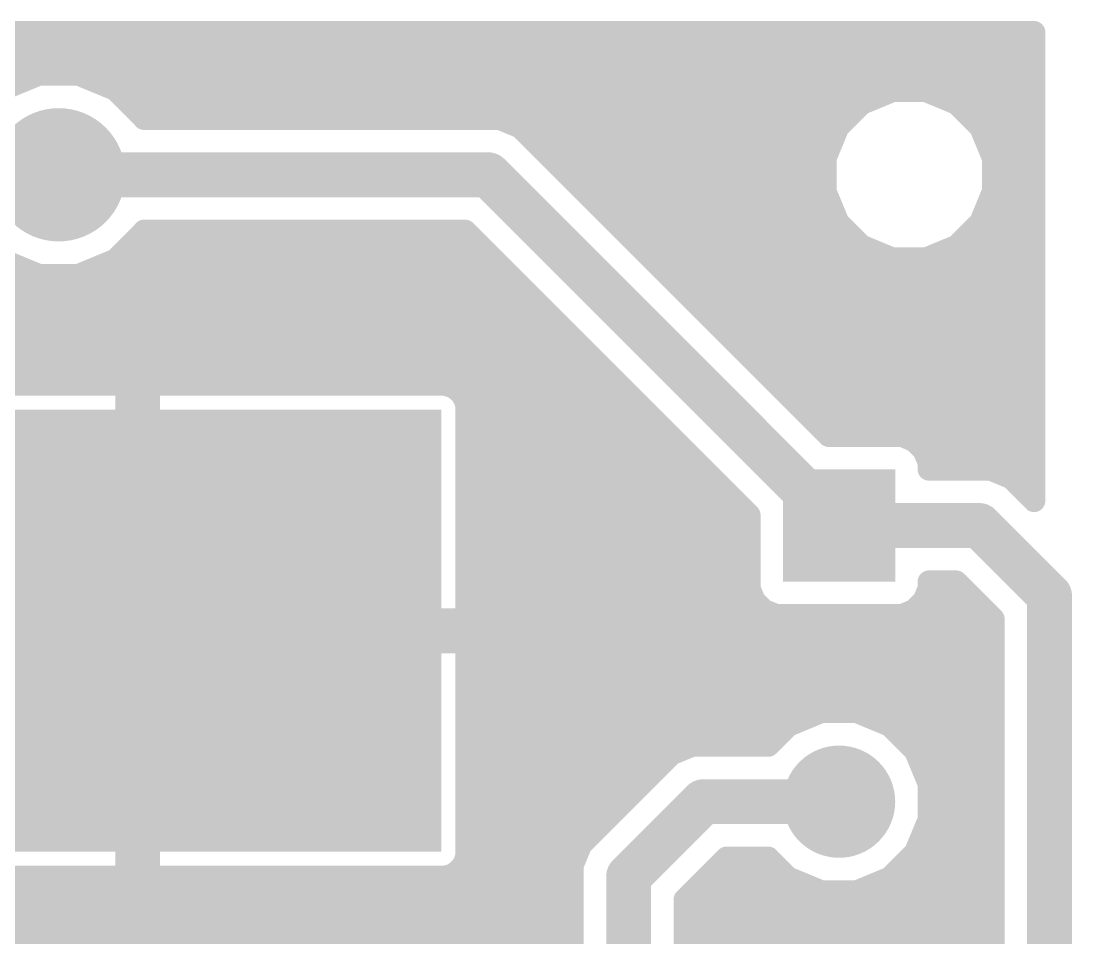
# Model space of a CAD drawing. Extents: x 0.9 to 48.7, y 1 to 48.5.
# Drawn here: x 29.64 to 48.67, y 31.9 to 48.5 of the extents above; entities that cross this region are included whole.
import ezdxf

# ---------------------------------------------------------------- set-up
doc = ezdxf.new("R2010")
doc.units = 0
for name, color, linetype in [('1', 22, 'CONTINUOUS'), ('17', 82, 'CONTINUOUS'), ('18', 82, 'CONTINUOUS')]:
    doc.layers.add(name, color=color, linetype=linetype)

# ---------------------------------------------------------------- blocks, each defined once
blk = doc.blocks.new('RECT')
blk.add_solid([(-0.5, -0.5), (0.5, -0.5), (-0.5, 0.5), (0.5, 0.5)])
blk = doc.blocks.new('ROUNDP')
at = {"const_width": 0.5}
blk.add_lwpolyline([(0, -0.25, 1), (0, 0.25, 1), (0, -0.25)], format="xyb", dxfattribs=at)
blk = doc.blocks.new('SQUAREP')
blk.add_solid([(-0.5, -0.5), (0.5, -0.5), (-0.5, 0.5), (0.5, 0.5)])
blk = doc.blocks.new('ROUNDV')
at = {"const_width": 0.5}
blk.add_lwpolyline([(0, -0.25, 1), (0, 0.25, 1), (0, -0.25)], format="xyb", dxfattribs=at)

msp = doc.modelspace()

# ---------------------------------------------------------------- linework, layer by layer
at = {"layer": '1'}
for points, const_width in [([(1.2192, 48.3008), (47.9808, 48.3008)], 0.4064), ([(47.9808, 48.3008), (47.9808, 39.816)], 0.4064), ([(1.2192, 47.9552), (47.9808, 47.9552)], 0.4064), ([(1.2192, 47.5488), (47.9808, 47.5488)], 0.4064), ([(29.9588, 47.5361), (29.2913, 47.2596)], 0.4064), ([(30.6812, 47.5361), (29.9588, 47.5361)], 0.4064), ([(31.3487, 47.2596), (30.6812, 47.5361)], 0.4064), ([(31.8596, 46.7487), (31.3487, 47.2596)], 0.4064), ([(45.4178, 47.2392), (44.8594, 47.0079)], 0.4064), ([(46.0222, 47.2392), (45.4178, 47.2392)], 0.4064), ([(46.5806, 47.0079), (46.0222, 47.2392)], 0.4064), ([(31.466, 47.1424), (45.1841, 47.1424)], 0.4064), ([(44.8594, 47.0079), (44.4321, 46.5806)], 0.4064), ([(46.2559, 47.1424), (47.9808, 47.1424)], 0.4064), ([(47.0079, 46.5806), (46.5806, 47.0079)], 0.4064), ([(31.8649, 46.736), (31.8596, 46.7487)], 0.4064), ([(38.3021, 46.736), (31.8649, 46.736)], 0.4064), ([(31.8649, 46.736), (44.5875, 46.736)], 0.4064), ([(38.6755, 46.5813), (38.3021, 46.736)], 0.4064), ([(46.8525, 46.736), (47.9808, 46.736)], 0.4064), ([(44.2612, 40.9956), (38.6755, 46.5813)], 0.4064), ([(44.4321, 46.5806), (44.2008, 46.0222)], 0.4064), ([(47.2392, 46.0222), (47.0079, 46.5806)], 0.4064), ([(38.9272, 46.3296), (44.3281, 46.3296)], 0.4064), ([(47.1119, 46.3296), (47.9808, 46.3296)], 0.4064), ([(30.32, 45.72), (38.1, 45.72)], 0.8128), ([(38.1, 45.72), (44.45, 39.37)], 0.8128), ([(39.3336, 45.9232), (44.2008, 45.9232)], 0.4064), ([(44.2008, 46.0222), (44.2008, 45.4178)], 0.4064), ([(47.2392, 45.4178), (47.2392, 46.0222)], 0.4064), ([(47.2392, 45.9232), (47.9808, 45.9232)], 0.4064), ([(39.74, 45.5168), (44.2008, 45.5168)], 0.4064), ([(47.2392, 45.5168), (47.9808, 45.5168)], 0.4064), ([(44.2008, 45.4178), (44.4321, 44.8594)], 0.4064), ([(47.0079, 44.8594), (47.2392, 45.4178)], 0.4064), ([(40.1464, 45.1104), (44.3281, 45.1104)], 0.4064), ([(47.1119, 45.1104), (47.9808, 45.1104)], 0.4064), ([(44.4321, 44.8594), (44.8594, 44.4321)], 0.4064), ([(46.5806, 44.4321), (47.0079, 44.8594)], 0.4064), ([(31.3487, 44.1804), (31.8596, 44.6913)], 0.4064), ([(31.8596, 44.6913), (31.8649, 44.704)], 0.4064), ([(31.8649, 44.704), (37.6792, 44.704)], 0.4064), ([(37.6792, 44.704), (42.8244, 39.5588)], 0.4064), ([(40.5528, 44.704), (44.5875, 44.704)], 0.4064), ([(46.8525, 44.704), (47.9808, 44.704)], 0.4064), ([(44.8594, 44.4321), (45.4178, 44.2008)], 0.4064), ([(46.0222, 44.2008), (46.5806, 44.4321)], 0.4064), ([(29.2913, 44.1804), (29.9588, 43.9039)], 0.4064), ([(30.6812, 43.9039), (31.3487, 44.1804)], 0.4064), ([(31.466, 44.2976), (38.0856, 44.2976)], 0.4064), ([(40.9592, 44.2976), (45.1841, 44.2976)], 0.4064), ([(45.4178, 44.2008), (46.0222, 44.2008)], 0.4064), ([(46.2559, 44.2976), (47.9808, 44.2976)], 0.4064), ([(11.038, 43.8912), (38.492, 43.8912)], 0.4064), ([(29.9588, 43.9039), (30.6812, 43.9039)], 0.4064), ([(41.3656, 43.8912), (47.9808, 43.8912)], 0.4064), ([(10.6316, 43.4848), (38.8984, 43.4848)], 0.4064), ([(41.772, 43.4848), (47.9808, 43.4848)], 0.4064), ([(10.2252, 43.0784), (39.3048, 43.0784)], 0.4064), ([(42.1784, 43.0784), (47.9808, 43.0784)], 0.4064), ([(9.8188, 42.672), (39.7112, 42.672)], 0.4064), ([(42.5848, 42.672), (47.9808, 42.672)], 0.4064), ([(9.4124, 42.2656), (40.1176, 42.2656)], 0.4064), ([(42.9912, 42.2656), (47.9808, 42.2656)], 0.4064), ([(31.5468, 41.9222), (26.1898, 41.9222)], 0.4064), ([(31.5468, 37.6682), (31.5468, 41.9222)], 0.4064), ([(31.5468, 41.8592), (31.9532, 41.8592)], 0.4064), ([(31.9532, 41.9222), (31.9532, 37.6682)], 0.4064), ([(37.3102, 41.9222), (31.9532, 41.9222)], 0.4064), ([(37.4265, 41.891), (37.3102, 41.9222)], 0.4064), ([(37.5307, 41.8309), (37.4265, 41.891)], 0.4064), ([(37.4816, 41.8592), (40.524, 41.8592)], 0.4064), ([(43.3976, 41.8592), (47.9808, 41.8592)], 0.4064), ([(37.6159, 41.7457), (37.5307, 41.8309)], 0.4064), ([(37.676, 41.6415), (37.6159, 41.7457)], 0.4064), ([(37.7072, 41.5252), (37.676, 41.6415)], 0.4064), ([(37.7072, 37.6682), (37.7072, 41.5252)], 0.4064), ([(31.5468, 41.4528), (31.9532, 41.4528)], 0.4064), ([(37.7072, 41.4528), (40.9304, 41.4528)], 0.4064), ([(43.804, 41.4528), (47.9808, 41.4528)], 0.4064), ([(31.5468, 41.0464), (31.9532, 41.0464)], 0.4064), ([(37.7072, 41.0464), (41.3368, 41.0464)], 0.4064), ([(44.2104, 41.0464), (47.9808, 41.0464)], 0.4064), ([(45.5873, 40.9956), (44.2612, 40.9956)], 0.4064), ([(45.8113, 40.9028), (45.5873, 40.9956)], 0.4064), ([(45.9828, 40.7313), (45.8113, 40.9028)], 0.4064), ([(46.0756, 40.5073), (45.9828, 40.7313)], 0.4064), ([(31.5468, 40.64), (31.9532, 40.64)], 0.4064), ([(37.7072, 40.64), (41.7432, 40.64)], 0.4064), ([(46.0206, 40.64), (47.9808, 40.64)], 0.4064), ([(46.0756, 40.386), (46.0756, 40.5073)], 0.4064), ([(47.1921, 40.386), (46.0756, 40.386)], 0.4064), ([(47.5655, 40.2313), (47.1921, 40.386)], 0.4064), ([(31.5468, 40.2336), (31.9532, 40.2336)], 0.4064), ([(37.7072, 40.2336), (42.1496, 40.2336)], 0.4064), ([(47.56, 40.2336), (47.9808, 40.2336)], 0.4064), ([(47.9808, 39.816), (47.5655, 40.2313)], 0.4064), ([(31.5468, 39.8272), (31.9532, 39.8272)], 0.4064), ([(37.7072, 39.8272), (42.556, 39.8272)], 0.4064), ([(47.9696, 39.8272), (47.9808, 39.8272)], 0.4064), ([(46.99, 39.37), (44.45, 39.37)], 0.8128), ([(46.99, 39.37), (48.26, 38.1)], 0.8128), ([(31.5468, 39.4208), (31.9532, 39.4208)], 0.4064), ([(37.7072, 39.4208), (42.8244, 39.4208)], 0.4064), ([(42.8244, 39.5588), (42.8244, 38.2327)], 0.4064), ([(31.5468, 39.0144), (31.9532, 39.0144)], 0.4064), ([(37.7072, 39.0144), (42.8244, 39.0144)], 0.4064), ([(31.5468, 38.608), (31.9532, 38.608)], 0.4064), ([(37.7072, 38.608), (42.8244, 38.608)], 0.4064), ([(46.0756, 38.2327), (46.0756, 38.354)], 0.4064), ([(46.0756, 38.354), (46.5692, 38.354)], 0.4064), ([(46.5692, 38.354), (47.244, 37.6792)], 0.4064), ([(48.26, 38.1), (48.26, 30.48)], 0.8128), ([(31.5468, 38.2016), (31.9532, 38.2016)], 0.4064), ([(37.7072, 38.2016), (42.8373, 38.2016)], 0.4064), ([(42.8244, 38.2327), (42.9172, 38.0087)], 0.4064), ([(45.9828, 38.0087), (46.0756, 38.2327)], 0.4064), ([(46.0627, 38.2016), (46.7216, 38.2016)], 0.4064), ([(42.9172, 38.0087), (43.0887, 37.8372)], 0.4064), ([(45.8113, 37.8372), (45.9828, 38.0087)], 0.4064), ([(25.7928, 37.6682), (31.5468, 37.6682)], 0.4064), ([(31.5468, 37.7952), (31.9532, 37.7952)], 0.4064), ([(31.9532, 37.6682), (31.5468, 37.6682)], 0.4064), ([(31.5468, 37.6682), (31.5468, 37.2618)], 0.4064), ([(31.9532, 37.2618), (31.9532, 37.6682)], 0.4064), ([(31.9532, 37.6682), (37.7072, 37.6682)], 0.4064), ([(37.7072, 37.7952), (43.1901, 37.7952)], 0.4064), ([(43.0887, 37.8372), (43.3127, 37.7444)], 0.4064), ([(43.3127, 37.7444), (45.5873, 37.7444)], 0.4064), ([(45.5873, 37.7444), (45.8113, 37.8372)], 0.4064), ([(45.7099, 37.7952), (47.128, 37.7952)], 0.4064), ([(47.244, 37.6792), (47.244, 30.9008)], 0.4064), ([(17.9832, 37.3888), (31.5468, 37.3888)], 0.4064), ([(31.9532, 37.3888), (47.244, 37.3888)], 0.4064), ([(31.5468, 37.2618), (25.7928, 37.2618)], 0.4064), ([(31.5468, 33.0078), (31.5468, 37.2618)], 0.4064), ([(31.5468, 37.2618), (31.9532, 37.2618)], 0.4064), ([(31.9532, 37.2618), (31.9532, 33.0078)], 0.4064), ([(37.7072, 37.2618), (31.9532, 37.2618)], 0.4064), ([(37.7072, 33.4048), (37.7072, 37.2618)], 0.4064), ([(31.5468, 36.9824), (31.9532, 36.9824)], 0.4064), ([(37.7072, 36.9824), (47.244, 36.9824)], 0.4064), ([(31.5468, 36.576), (31.9532, 36.576)], 0.4064), ([(37.7072, 36.576), (47.244, 36.576)], 0.4064), ([(31.5468, 36.1696), (31.9532, 36.1696)], 0.4064), ([(37.7072, 36.1696), (47.244, 36.1696)], 0.4064), ([(44.1266, 35.9956), (43.5292, 35.7481)], 0.4064), ([(44.7734, 35.9956), (44.1266, 35.9956)], 0.4064), ([(45.3708, 35.7481), (44.7734, 35.9956)], 0.4064), ([(31.5468, 35.7632), (31.9532, 35.7632)], 0.4064), ([(37.7072, 35.7632), (43.5656, 35.7632)], 0.4064), ([(45.3344, 35.7632), (47.244, 35.7632)], 0.4064), ([(43.5292, 35.7481), (43.1671, 35.386)], 0.4064), ([(45.8281, 35.2908), (45.3708, 35.7481)], 0.4064), ([(41.7879, 35.386), (41.4145, 35.2313)], 0.4064), ([(43.1671, 35.386), (41.7879, 35.386)], 0.4064), ([(31.5468, 35.3568), (31.9532, 35.3568)], 0.4064), ([(37.7072, 35.3568), (41.7174, 35.3568)], 0.4064), ([(41.4145, 35.2313), (40.0645, 33.8813)], 0.4064), ([(45.7621, 35.3568), (47.244, 35.3568)], 0.4064), ([(46.0756, 34.6934), (45.8281, 35.2908)], 0.4064), ([(31.5468, 34.9504), (31.9532, 34.9504)], 0.4064), ([(37.7072, 34.9504), (41.1336, 34.9504)], 0.4064), ([(45.9691, 34.9504), (47.244, 34.9504)], 0.4064), ([(46.0756, 34.0466), (46.0756, 34.6934)], 0.4064), ([(31.5468, 34.544), (31.9532, 34.544)], 0.4064), ([(37.7072, 34.544), (40.7272, 34.544)], 0.4064), ([(41.99, 34.37), (40.64, 33.02)], 0.8128), ([(44.45, 34.37), (41.99, 34.37)], 0.8128), ([(46.0756, 34.544), (47.244, 34.544)], 0.4064), ([(31.5468, 34.1376), (31.9532, 34.1376)], 0.4064), ([(37.7072, 34.1376), (40.3208, 34.1376)], 0.4064), ([(46.0756, 34.1376), (47.244, 34.1376)], 0.4064), ([(40.0645, 33.8813), (39.7787, 33.5955)], 0.4064), ([(45.8281, 33.4492), (46.0756, 34.0466)], 0.4064), ([(31.5468, 33.7312), (31.9532, 33.7312)], 0.4064), ([(37.7072, 33.7312), (39.9144, 33.7312)], 0.4064), ([(45.9449, 33.7312), (47.244, 33.7312)], 0.4064), ([(39.7787, 33.5955), (39.624, 33.2221)], 0.4064), ([(31.5468, 33.3248), (31.9532, 33.3248)], 0.4064), ([(37.6159, 33.1843), (37.676, 33.2885)], 0.4064), ([(37.676, 33.2885), (37.7072, 33.4048)], 0.4064), ([(37.6858, 33.3248), (39.6665, 33.3248)], 0.4064), ([(41.656, 32.5992), (42.4108, 33.354)], 0.4064), ([(42.3816, 33.3248), (43.1962, 33.3248)], 0.4064), ([(42.4108, 33.354), (43.1671, 33.354)], 0.4064), ([(43.1671, 33.354), (43.5292, 32.9919)], 0.4064), ([(45.3708, 32.9919), (45.8281, 33.4492)], 0.4064), ([(45.7037, 33.3248), (47.244, 33.3248)], 0.4064), ([(37.4265, 33.039), (37.5307, 33.0991)], 0.4064), ([(37.5307, 33.0991), (37.6159, 33.1843)], 0.4064), ([(39.624, 33.2221), (39.624, 28.3608)], 0.4064), ([(40.64, 33.02), (40.64, 27.94)], 0.8128), ([(6.1305, 32.9184), (39.624, 32.9184)], 0.4064), ([(26.1898, 33.0078), (31.5468, 33.0078)], 0.4064), ([(31.9532, 33.0078), (37.3102, 33.0078)], 0.4064), ([(37.3102, 33.0078), (37.4265, 33.039)], 0.4064), ([(41.9752, 32.9184), (43.7066, 32.9184)], 0.4064), ([(43.5292, 32.9919), (44.1266, 32.7444)], 0.4064), ([(44.7734, 32.7444), (45.3708, 32.9919)], 0.4064), ([(45.1934, 32.9184), (47.244, 32.9184)], 0.4064), ([(44.1266, 32.7444), (44.7734, 32.7444)], 0.4064), ([(41.656, 27.7379), (41.656, 32.5992)], 0.4064), ([(26.0748, 32.512), (39.624, 32.512)], 0.4064), ([(41.656, 32.512), (47.244, 32.512)], 0.4064), ([(26.4812, 32.1056), (39.624, 32.1056)], 0.4064), ([(41.656, 32.1056), (47.244, 32.1056)], 0.4064), ([(26.8876, 31.6992), (39.624, 31.6992)], 0.4064), ([(41.656, 31.6992), (47.244, 31.6992)], 0.4064)]:
    msp.add_lwpolyline(points, dxfattribs=dict(at, const_width=const_width))
for points, const_width in [([(48.0824, 48.3008, 1), (47.8792, 48.3008)], 0.2032), ([(47.9808, 48.1992, 1), (47.9808, 48.4024)], 0.2032), ([(47.9808, 47.8536, 1), (47.9808, 48.0568)], 0.2032), ([(29.9588, 47.6377, 1), (29.9588, 47.4345)], 0.2032), ([(29.9976, 47.4422, 1), (29.9199, 47.63)], 0.2032), ([(30.7201, 47.63, 1), (30.6424, 47.4422)], 0.2032), ([(30.6812, 47.4345, 1), (30.6812, 47.6377)], 0.2032), ([(47.9808, 47.4472, 1), (47.9808, 47.6504)], 0.2032), ([(31.4206, 47.3315, 1), (31.2769, 47.1878)], 0.2032), ([(31.3099, 47.1657, 1), (31.3876, 47.3535)], 0.2032), ([(45.4178, 47.3408, 1), (45.4178, 47.1376)], 0.2032), ([(45.4567, 47.1453, 1), (45.3789, 47.3331)], 0.2032), ([(46.0611, 47.3331, 1), (45.9833, 47.1453)], 0.2032), ([(46.0222, 47.1376, 1), (46.0222, 47.3408)], 0.2032), ([(31.466, 47.244, 1), (31.466, 47.0408)], 0.2032), ([(44.8206, 47.1018, 1), (44.8983, 46.914)], 0.2032), ([(44.9313, 46.9361, 1), (44.7876, 47.0798)], 0.2032), ([(45.1841, 47.0408, 1), (45.1841, 47.244)], 0.2032), ([(46.2559, 47.244, 1), (46.2559, 47.0408)], 0.2032), ([(46.6524, 47.0798, 1), (46.5087, 46.9361)], 0.2032), ([(46.5417, 46.914, 1), (46.6194, 47.1018)], 0.2032), ([(47.9808, 47.0408, 1), (47.9808, 47.244)], 0.2032), ([(31.9535, 46.7876, 1), (31.7657, 46.7099)], 0.2032), ([(31.8649, 46.8376, 1), (31.8649, 46.6344)], 0.2032), ([(31.8649, 46.8376, 1), (31.8649, 46.6344)], 0.2032), ([(31.771, 46.6971, 1), (31.9588, 46.7749)], 0.2032), ([(31.7878, 46.6769, 1), (31.9315, 46.8206)], 0.2032), ([(38.341, 46.8299, 1), (38.2632, 46.6421)], 0.2032), ([(38.3021, 46.6344, 1), (38.3021, 46.8376)], 0.2032), ([(44.5875, 46.6344, 1), (44.5875, 46.8376)], 0.2032), ([(46.8525, 46.8376, 1), (46.8525, 46.6344)], 0.2032), ([(47.9808, 46.6344, 1), (47.9808, 46.8376)], 0.2032), ([(38.7474, 46.6532, 1), (38.6037, 46.5095)], 0.2032), ([(38.6366, 46.4875, 1), (38.7144, 46.6752)], 0.2032), ([(44.3602, 46.6524, 1), (44.5039, 46.5087)], 0.2032), ([(44.526, 46.5417, 1), (44.3382, 46.6194)], 0.2032), ([(47.1018, 46.6194, 1), (46.914, 46.5417)], 0.2032), ([(46.9361, 46.5087, 1), (47.0798, 46.6524)], 0.2032), ([(38.9272, 46.4312, 1), (38.9272, 46.228)], 0.2032), ([(44.3281, 46.228, 1), (44.3281, 46.4312)], 0.2032), ([(47.1119, 46.4312, 1), (47.1119, 46.228)], 0.2032), ([(47.9808, 46.228, 1), (47.9808, 46.4312)], 0.2032), ([(30.32, 45.9232, 1), (30.32, 45.5168)], 0.4064), ([(38.2437, 45.8637, 1), (37.9563, 45.5763)], 0.4064), ([(38.1, 45.5168, 1), (38.1, 45.9232)], 0.4064), ([(39.3336, 46.0248, 1), (39.3336, 45.8216)], 0.2032), ([(44.3024, 46.0222, 1), (44.0992, 46.0222)], 0.2032), ([(44.1069, 46.0611, 1), (44.2947, 45.9833)], 0.2032), ([(44.2008, 45.8216, 1), (44.2008, 46.0248)], 0.2032), ([(47.3408, 46.0222, 1), (47.1376, 46.0222)], 0.2032), ([(47.2392, 46.0248, 1), (47.2392, 45.8216)], 0.2032), ([(47.1453, 45.9833, 1), (47.3331, 46.0611)], 0.2032), ([(47.9808, 45.8216, 1), (47.9808, 46.0248)], 0.2032), ([(39.74, 45.6184, 1), (39.74, 45.4152)], 0.2032), ([(44.2008, 45.4152, 1), (44.2008, 45.6184)], 0.2032), ([(47.2392, 45.6184, 1), (47.2392, 45.4152)], 0.2032), ([(47.9808, 45.4152, 1), (47.9808, 45.6184)], 0.2032), ([(44.2947, 45.4567, 1), (44.1069, 45.3789)], 0.2032), ([(44.0992, 45.4178, 1), (44.3024, 45.4178)], 0.2032), ([(47.1376, 45.4178, 1), (47.3408, 45.4178)], 0.2032), ([(47.3331, 45.3789, 1), (47.1453, 45.4567)], 0.2032), ([(40.1464, 45.212, 1), (40.1464, 45.0088)], 0.2032), ([(44.3281, 45.0088, 1), (44.3281, 45.212)], 0.2032), ([(47.1119, 45.212, 1), (47.1119, 45.0088)], 0.2032), ([(47.9808, 45.0088, 1), (47.9808, 45.212)], 0.2032), ([(44.5039, 44.9313, 1), (44.3602, 44.7876)], 0.2032), ([(44.3382, 44.8206, 1), (44.526, 44.8983)], 0.2032), ([(46.914, 44.8983, 1), (47.1018, 44.8206)], 0.2032), ([(47.0798, 44.7876, 1), (46.9361, 44.9313)], 0.2032), ([(31.7657, 44.7301, 1), (31.9535, 44.6524)], 0.2032), ([(31.8649, 44.8056, 1), (31.8649, 44.6024)], 0.2032), ([(31.9588, 44.6651, 1), (31.771, 44.7429)], 0.2032), ([(31.9315, 44.6194, 1), (31.7878, 44.7631)], 0.2032), ([(37.751, 44.7758, 1), (37.6073, 44.6322)], 0.2032), ([(37.6792, 44.6024, 1), (37.6792, 44.8056)], 0.2032), ([(40.5528, 44.8056, 1), (40.5528, 44.6024)], 0.2032), ([(44.5875, 44.6024, 1), (44.5875, 44.8056)], 0.2032), ([(46.8525, 44.8056, 1), (46.8525, 44.6024)], 0.2032), ([(47.9808, 44.6024, 1), (47.9808, 44.8056)], 0.2032), ([(44.8983, 44.526, 1), (44.8206, 44.3382)], 0.2032), ([(44.7876, 44.3602, 1), (44.9313, 44.5039)], 0.2032), ([(46.5087, 44.5039, 1), (46.6524, 44.3602)], 0.2032), ([(46.6194, 44.3382, 1), (46.5417, 44.526)], 0.2032), ([(31.2769, 44.2522, 1), (31.4206, 44.1085)], 0.2032), ([(31.3876, 44.0865, 1), (31.3099, 44.2743)], 0.2032), ([(31.466, 44.3992, 1), (31.466, 44.196)], 0.2032), ([(38.0856, 44.196, 1), (38.0856, 44.3992)], 0.2032), ([(40.9592, 44.3992, 1), (40.9592, 44.196)], 0.2032), ([(45.1841, 44.196, 1), (45.1841, 44.3992)], 0.2032), ([(45.4178, 44.3024, 1), (45.4178, 44.0992)], 0.2032), ([(45.3789, 44.1069, 1), (45.4567, 44.2947)], 0.2032), ([(45.9833, 44.2947, 1), (46.0611, 44.1069)], 0.2032), ([(46.0222, 44.0992, 1), (46.0222, 44.3024)], 0.2032), ([(46.2559, 44.3992, 1), (46.2559, 44.196)], 0.2032), ([(47.9808, 44.196, 1), (47.9808, 44.3992)], 0.2032), ([(29.9588, 44.0055, 1), (29.9588, 43.8023)], 0.2032), ([(29.9199, 43.81, 1), (29.9976, 43.9978)], 0.2032), ([(30.6424, 43.9978, 1), (30.7201, 43.81)], 0.2032), ([(30.6812, 43.8023, 1), (30.6812, 44.0055)], 0.2032), ([(38.492, 43.7896, 1), (38.492, 43.9928)], 0.2032), ([(41.3656, 43.9928, 1), (41.3656, 43.7896)], 0.2032), ([(47.9808, 43.7896, 1), (47.9808, 43.9928)], 0.2032), ([(38.8984, 43.3832, 1), (38.8984, 43.5864)], 0.2032), ([(41.772, 43.5864, 1), (41.772, 43.3832)], 0.2032), ([(47.9808, 43.3832, 1), (47.9808, 43.5864)], 0.2032), ([(39.3048, 42.9768, 1), (39.3048, 43.18)], 0.2032), ([(42.1784, 43.18, 1), (42.1784, 42.9768)], 0.2032), ([(47.9808, 42.9768, 1), (47.9808, 43.18)], 0.2032), ([(39.7112, 42.5704, 1), (39.7112, 42.7736)], 0.2032), ([(42.5848, 42.7736, 1), (42.5848, 42.5704)], 0.2032), ([(47.9808, 42.5704, 1), (47.9808, 42.7736)], 0.2032), ([(40.1176, 42.164, 1), (40.1176, 42.3672)], 0.2032), ([(42.9912, 42.3672, 1), (42.9912, 42.164)], 0.2032), ([(47.9808, 42.164, 1), (47.9808, 42.3672)], 0.2032), ([(31.6484, 41.9222, 1), (31.4452, 41.9222)], 0.2032), ([(31.5468, 41.9608, 1), (31.5468, 41.7576)], 0.2032), ([(31.5468, 41.8206, 1), (31.5468, 42.0238)], 0.2032), ([(32.0548, 41.9222, 1), (31.8516, 41.9222)], 0.2032), ([(31.9532, 42.0238, 1), (31.9532, 41.8206)], 0.2032), ([(31.9532, 41.7576, 1), (31.9532, 41.9608)], 0.2032), ([(37.3365, 42.0203, 1), (37.2839, 41.8241)], 0.2032), ([(37.3102, 41.8206, 1), (37.3102, 42.0238)], 0.2032), ([(37.4773, 41.979, 1), (37.3757, 41.8031)], 0.2032), ([(37.4816, 41.9608, 1), (37.4816, 41.7576)], 0.2032), ([(37.4002, 41.7929, 1), (37.4528, 41.9892)], 0.2032), ([(40.524, 41.7576, 1), (40.524, 41.9608)], 0.2032), ([(43.3976, 41.9608, 1), (43.3976, 41.7576)], 0.2032), ([(47.9808, 41.7576, 1), (47.9808, 41.9608)], 0.2032), ([(37.6026, 41.9027, 1), (37.4589, 41.759)], 0.2032), ([(37.4799, 41.7429, 1), (37.5815, 41.9188)], 0.2032), ([(37.7038, 41.7965, 1), (37.5279, 41.6949)], 0.2032), ([(37.544, 41.6739, 1), (37.6877, 41.8176)], 0.2032), ([(37.7742, 41.6678, 1), (37.5779, 41.6152)], 0.2032), ([(37.5881, 41.5907, 1), (37.764, 41.6923)], 0.2032), ([(37.8088, 41.5252, 1), (37.6056, 41.5252)], 0.2032), ([(31.5468, 41.5544, 1), (31.5468, 41.3512)], 0.2032), ([(31.9532, 41.3512, 1), (31.9532, 41.5544)], 0.2032), ([(37.7072, 41.5544, 1), (37.7072, 41.3512)], 0.2032), ([(37.6091, 41.4989, 1), (37.8053, 41.5515)], 0.2032), ([(40.9304, 41.3512, 1), (40.9304, 41.5544)], 0.2032), ([(43.804, 41.5544, 1), (43.804, 41.3512)], 0.2032), ([(47.9808, 41.3512, 1), (47.9808, 41.5544)], 0.2032), ([(31.5468, 41.148, 1), (31.5468, 40.9448)], 0.2032), ([(31.9532, 40.9448, 1), (31.9532, 41.148)], 0.2032), ([(37.7072, 41.148, 1), (37.7072, 40.9448)], 0.2032), ([(41.3368, 40.9448, 1), (41.3368, 41.148)], 0.2032), ([(44.2104, 41.148, 1), (44.2104, 40.9448)], 0.2032), ([(44.2612, 41.0972, 1), (44.2612, 40.894)], 0.2032), ([(44.1894, 40.9238, 1), (44.3331, 41.0674)], 0.2032), ([(45.6261, 41.0895, 1), (45.5484, 40.9017)], 0.2032), ([(45.5873, 40.894, 1), (45.5873, 41.0972)], 0.2032), ([(45.8832, 40.9746, 1), (45.7395, 40.8309)], 0.2032), ([(47.9808, 40.9448, 1), (47.9808, 41.148)], 0.2032), ([(45.7724, 40.8089, 1), (45.8502, 40.9967)], 0.2032), ([(46.0767, 40.7702, 1), (45.8889, 40.6924)], 0.2032), ([(31.5468, 40.7416, 1), (31.5468, 40.5384)], 0.2032), ([(31.9532, 40.5384, 1), (31.9532, 40.7416)], 0.2032), ([(37.7072, 40.7416, 1), (37.7072, 40.5384)], 0.2032), ([(41.7432, 40.5384, 1), (41.7432, 40.7416)], 0.2032), ([(45.9109, 40.6595, 1), (46.0546, 40.8032)], 0.2032), ([(46.0206, 40.7416, 1), (46.0206, 40.5384)], 0.2032), ([(47.9808, 40.5384, 1), (47.9808, 40.7416)], 0.2032), ([(46.1772, 40.5073, 1), (45.974, 40.5073)], 0.2032), ([(46.0756, 40.4876, 1), (46.0756, 40.2844)], 0.2032), ([(45.9817, 40.4684, 1), (46.1695, 40.5461)], 0.2032), ([(47.231, 40.4799, 1), (47.1532, 40.2921)], 0.2032), ([(47.1921, 40.2844, 1), (47.1921, 40.4876)], 0.2032), ([(31.5468, 40.3352, 1), (31.5468, 40.132)], 0.2032), ([(31.9532, 40.132, 1), (31.9532, 40.3352)], 0.2032), ([(37.7072, 40.3352, 1), (37.7072, 40.132)], 0.2032), ([(42.1496, 40.132, 1), (42.1496, 40.3352)], 0.2032), ([(45.974, 40.386, 1), (46.1772, 40.386)], 0.2032), ([(47.56, 40.3352, 1), (47.56, 40.132)], 0.2032), ([(47.6374, 40.3032, 1), (47.4937, 40.1595)], 0.2032), ([(47.5266, 40.1375, 1), (47.6044, 40.3252)], 0.2032), ([(47.9808, 40.132, 1), (47.9808, 40.3352)], 0.2032), ([(31.5468, 39.9288, 1), (31.5468, 39.7256)], 0.2032), ([(31.9532, 39.7256, 1), (31.9532, 39.9288)], 0.2032), ([(37.7072, 39.9288, 1), (37.7072, 39.7256)], 0.2032), ([(42.556, 39.7256, 1), (42.556, 39.9288)], 0.2032), ([(47.9696, 39.9288, 1), (47.9696, 39.7256)], 0.2032), ([(47.909, 39.7442, 1), (48.0526, 39.8879)], 0.2032), ([(47.9808, 39.7256, 1), (47.9808, 39.9288)], 0.2032), ([(44.45, 39.5732, 1), (44.45, 39.1668)], 0.4064), ([(47.1337, 39.5137, 1), (46.8463, 39.2263)], 0.4064), ([(46.99, 39.1668, 1), (46.99, 39.5732)], 0.4064), ([(47.8792, 39.816, 1), (48.0824, 39.816)], 0.2032), ([(31.5468, 39.5224, 1), (31.5468, 39.3192)], 0.2032), ([(31.9532, 39.3192, 1), (31.9532, 39.5224)], 0.2032), ([(37.7072, 39.5224, 1), (37.7072, 39.3192)], 0.2032), ([(42.926, 39.5588, 1), (42.7228, 39.5588)], 0.2032), ([(42.7526, 39.4869, 1), (42.8962, 39.6306)], 0.2032), ([(42.8244, 39.3192, 1), (42.8244, 39.5224)], 0.2032), ([(44.3063, 39.2263, 1), (44.5937, 39.5137)], 0.4064), ([(31.5468, 39.116, 1), (31.5468, 38.9128)], 0.2032), ([(31.9532, 38.9128, 1), (31.9532, 39.116)], 0.2032), ([(37.7072, 39.116, 1), (37.7072, 38.9128)], 0.2032), ([(42.8244, 38.9128, 1), (42.8244, 39.116)], 0.2032), ([(31.5468, 38.7096, 1), (31.5468, 38.5064)], 0.2032), ([(31.9532, 38.5064, 1), (31.9532, 38.7096)], 0.2032), ([(37.7072, 38.7096, 1), (37.7072, 38.5064)], 0.2032), ([(42.8244, 38.5064, 1), (42.8244, 38.7096)], 0.2032), ([(46.1772, 38.354, 1), (45.974, 38.354)], 0.2032), ([(46.0756, 38.4556, 1), (46.0756, 38.2524)], 0.2032), ([(46.641, 38.4258, 1), (46.4973, 38.2822)], 0.2032), ([(46.5692, 38.2524, 1), (46.5692, 38.4556)], 0.2032), ([(48.4632, 38.1, 1), (48.0568, 38.1)], 0.4064), ([(48.1163, 37.9563, 1), (48.4037, 38.2437)], 0.4064), ([(31.5468, 38.3032, 1), (31.5468, 38.1)], 0.2032), ([(31.9532, 38.1, 1), (31.9532, 38.3032)], 0.2032), ([(37.7072, 38.3032, 1), (37.7072, 38.1)], 0.2032), ([(42.9183, 38.2716, 1), (42.7305, 38.1939)], 0.2032), ([(42.7228, 38.2327, 1), (42.926, 38.2327)], 0.2032), ([(42.8373, 38.1, 1), (42.8373, 38.3032)], 0.2032), ([(46.0627, 38.3032, 1), (46.0627, 38.1)], 0.2032), ([(45.974, 38.2327, 1), (46.1772, 38.2327)], 0.2032), ([(46.1695, 38.1939, 1), (45.9817, 38.2716)], 0.2032), ([(46.7216, 38.1, 1), (46.7216, 38.3032)], 0.2032), ([(42.989, 38.0805, 1), (42.8454, 37.9368)], 0.2032), ([(42.8233, 37.9698, 1), (43.0111, 38.0476)], 0.2032), ([(45.8889, 38.0476, 1), (46.0767, 37.9698)], 0.2032), ([(46.0546, 37.9368, 1), (45.9109, 38.0805)], 0.2032), ([(31.5468, 37.8968, 1), (31.5468, 37.6936)], 0.2032), ([(31.5468, 37.7698, 1), (31.5468, 37.5666)], 0.2032), ([(31.6484, 37.6682, 1), (31.4452, 37.6682)], 0.2032), ([(31.5468, 37.5666, 1), (31.5468, 37.7698)], 0.2032), ([(32.0548, 37.6682, 1), (31.8516, 37.6682)], 0.2032), ([(31.9532, 37.7698, 1), (31.9532, 37.5666)], 0.2032), ([(31.9532, 37.6936, 1), (31.9532, 37.8968)], 0.2032), ([(31.9532, 37.5666, 1), (31.9532, 37.7698)], 0.2032), ([(37.7072, 37.8968, 1), (37.7072, 37.6936)], 0.2032), ([(37.7072, 37.5666, 1), (37.7072, 37.7698)], 0.2032), ([(43.1276, 37.9311, 1), (43.0498, 37.7433)], 0.2032), ([(43.0168, 37.7654, 1), (43.1605, 37.909)], 0.2032), ([(43.1901, 37.6936, 1), (43.1901, 37.8968)], 0.2032), ([(43.3127, 37.846, 1), (43.3127, 37.6428)], 0.2032), ([(43.2739, 37.6505, 1), (43.3516, 37.8383)], 0.2032), ([(45.5484, 37.8383, 1), (45.6261, 37.6505)], 0.2032), ([(45.5873, 37.6428, 1), (45.5873, 37.846)], 0.2032), ([(45.7099, 37.8968, 1), (45.7099, 37.6936)], 0.2032), ([(45.7395, 37.909, 1), (45.8832, 37.7654)], 0.2032), ([(45.8502, 37.7433, 1), (45.7724, 37.9311)], 0.2032), ([(47.128, 37.6936, 1), (47.128, 37.8968)], 0.2032), ([(47.3456, 37.6792, 1), (47.1424, 37.6792)], 0.2032), ([(31.4452, 37.6682, 1), (31.6484, 37.6682)], 0.2032), ([(31.8516, 37.6682, 1), (32.0548, 37.6682)], 0.2032), ([(37.6056, 37.6682, 1), (37.8088, 37.6682)], 0.2032), ([(47.1722, 37.6073, 1), (47.3158, 37.751)], 0.2032), ([(31.5468, 37.2872, 1), (31.5468, 37.4904)], 0.2032), ([(31.9532, 37.4904, 1), (31.9532, 37.2872)], 0.2032), ([(47.244, 37.2872, 1), (47.244, 37.4904)], 0.2032), ([(31.6484, 37.2618, 1), (31.4452, 37.2618)], 0.2032), ([(31.5468, 37.3634, 1), (31.5468, 37.1602)], 0.2032), ([(31.4452, 37.2618, 1), (31.6484, 37.2618)], 0.2032), ([(31.5468, 37.1602, 1), (31.5468, 37.3634)], 0.2032), ([(32.0548, 37.2618, 1), (31.8516, 37.2618)], 0.2032), ([(31.9532, 37.3634, 1), (31.9532, 37.1602)], 0.2032), ([(31.8516, 37.2618, 1), (32.0548, 37.2618)], 0.2032), ([(31.9532, 37.1602, 1), (31.9532, 37.3634)], 0.2032), ([(37.8088, 37.2618, 1), (37.6056, 37.2618)], 0.2032), ([(37.7072, 37.1602, 1), (37.7072, 37.3634)], 0.2032), ([(31.5468, 37.084, 1), (31.5468, 36.8808)], 0.2032), ([(31.9532, 36.8808, 1), (31.9532, 37.084)], 0.2032), ([(37.7072, 37.084, 1), (37.7072, 36.8808)], 0.2032), ([(47.244, 36.8808, 1), (47.244, 37.084)], 0.2032), ([(31.5468, 36.6776, 1), (31.5468, 36.4744)], 0.2032), ([(31.9532, 36.4744, 1), (31.9532, 36.6776)], 0.2032), ([(37.7072, 36.6776, 1), (37.7072, 36.4744)], 0.2032), ([(47.244, 36.4744, 1), (47.244, 36.6776)], 0.2032), ([(31.5468, 36.2712, 1), (31.5468, 36.068)], 0.2032), ([(31.9532, 36.068, 1), (31.9532, 36.2712)], 0.2032), ([(37.7072, 36.2712, 1), (37.7072, 36.068)], 0.2032), ([(47.244, 36.068, 1), (47.244, 36.2712)], 0.2032), ([(44.1266, 36.0972, 1), (44.1266, 35.894)], 0.2032), ([(44.1655, 35.9017, 1), (44.0878, 36.0895)], 0.2032), ([(44.8122, 36.0895, 1), (44.7345, 35.9017)], 0.2032), ([(44.7734, 35.894, 1), (44.7734, 36.0972)], 0.2032), ([(31.5468, 35.8648, 1), (31.5468, 35.6616)], 0.2032), ([(31.9532, 35.6616, 1), (31.9532, 35.8648)], 0.2032), ([(37.7072, 35.8648, 1), (37.7072, 35.6616)], 0.2032), ([(43.5656, 35.6616, 1), (43.5656, 35.8648)], 0.2032), ([(45.3344, 35.8648, 1), (45.3344, 35.6616)], 0.2032), ([(47.244, 35.6616, 1), (47.244, 35.8648)], 0.2032), ([(43.4903, 35.842, 1), (43.568, 35.6542)], 0.2032), ([(43.601, 35.6763, 1), (43.4573, 35.82)], 0.2032), ([(45.4427, 35.82, 1), (45.299, 35.6763)], 0.2032), ([(45.3319, 35.6542, 1), (45.4097, 35.842)], 0.2032), ([(41.7879, 35.4876, 1), (41.7879, 35.2844)], 0.2032), ([(41.8268, 35.2921, 1), (41.749, 35.4799)], 0.2032), ([(43.1671, 35.2844, 1), (43.1671, 35.4876)], 0.2032), ([(31.5468, 35.4584, 1), (31.5468, 35.2552)], 0.2032), ([(31.9532, 35.2552, 1), (31.9532, 35.4584)], 0.2032), ([(37.7072, 35.4584, 1), (37.7072, 35.2552)], 0.2032), ([(41.3756, 35.3252, 1), (41.4534, 35.1375)], 0.2032), ([(41.4863, 35.1595, 1), (41.3426, 35.3032)], 0.2032), ([(41.7174, 35.2552, 1), (41.7174, 35.4584)], 0.2032), ([(43.0952, 35.4578, 1), (43.2389, 35.3142)], 0.2032), ([(45.7621, 35.4584, 1), (45.7621, 35.2552)], 0.2032), ([(45.922, 35.3297, 1), (45.7342, 35.2519)], 0.2032), ([(45.7563, 35.219, 1), (45.9, 35.3627)], 0.2032), ([(47.244, 35.2552, 1), (47.244, 35.4584)], 0.2032), ([(31.5468, 35.052, 1), (31.5468, 34.8488)], 0.2032), ([(31.9532, 34.8488, 1), (31.9532, 35.052)], 0.2032), ([(37.7072, 35.052, 1), (37.7072, 34.8488)], 0.2032), ([(41.1336, 34.8488, 1), (41.1336, 35.052)], 0.2032), ([(45.9691, 35.052, 1), (45.9691, 34.8488)], 0.2032), ([(47.244, 34.8488, 1), (47.244, 35.052)], 0.2032), ([(46.1772, 34.6934, 1), (45.974, 34.6934)], 0.2032), ([(45.9817, 34.6545, 1), (46.1695, 34.7322)], 0.2032), ([(31.5468, 34.6456, 1), (31.5468, 34.4424)], 0.2032), ([(31.9532, 34.4424, 1), (31.9532, 34.6456)], 0.2032), ([(37.7072, 34.6456, 1), (37.7072, 34.4424)], 0.2032), ([(40.7272, 34.4424, 1), (40.7272, 34.6456)], 0.2032), ([(41.99, 34.5732, 1), (41.99, 34.1668)], 0.4064), ([(42.1337, 34.2263, 1), (41.8463, 34.5137)], 0.4064), ([(44.45, 34.1668, 1), (44.45, 34.5732)], 0.4064), ([(46.0756, 34.6456, 1), (46.0756, 34.4424)], 0.2032), ([(47.244, 34.4424, 1), (47.244, 34.6456)], 0.2032), ([(31.5468, 34.2392, 1), (31.5468, 34.036)], 0.2032), ([(31.9532, 34.036, 1), (31.9532, 34.2392)], 0.2032), ([(37.7072, 34.2392, 1), (37.7072, 34.036)], 0.2032), ([(40.3208, 34.036, 1), (40.3208, 34.2392)], 0.2032), ([(46.0756, 34.2392, 1), (46.0756, 34.036)], 0.2032), ([(47.244, 34.036, 1), (47.244, 34.2392)], 0.2032), ([(40.1363, 33.8095, 1), (39.9926, 33.9532)], 0.2032), ([(45.974, 34.0466, 1), (46.1772, 34.0466)], 0.2032), ([(46.1695, 34.0078, 1), (45.9817, 34.0855)], 0.2032), ([(31.5468, 33.8328, 1), (31.5468, 33.6296)], 0.2032), ([(31.9532, 33.6296, 1), (31.9532, 33.8328)], 0.2032), ([(37.7072, 33.8328, 1), (37.7072, 33.6296)], 0.2032), ([(39.9144, 33.6296, 1), (39.9144, 33.8328)], 0.2032), ([(39.9926, 33.9532, 1), (40.1363, 33.8095)], 0.2032), ([(45.9449, 33.8328, 1), (45.9449, 33.6296)], 0.2032), ([(47.244, 33.6296, 1), (47.244, 33.8328)], 0.2032), ([(39.7068, 33.6674, 1), (39.8505, 33.5237)], 0.2032), ([(39.8725, 33.5566, 1), (39.6848, 33.6344)], 0.2032), ([(31.5468, 33.4264, 1), (31.5468, 33.2232)], 0.2032), ([(31.9532, 33.2232, 1), (31.9532, 33.4264)], 0.2032), ([(37.6858, 33.4264, 1), (37.6858, 33.2232)], 0.2032), ([(37.764, 33.2377, 1), (37.5881, 33.3393)], 0.2032), ([(37.6056, 33.4048, 1), (37.8088, 33.4048)], 0.2032), ([(37.8053, 33.3785, 1), (37.6091, 33.4311)], 0.2032), ([(39.6665, 33.2232, 1), (39.6665, 33.4264)], 0.2032), ([(42.3816, 33.4264, 1), (42.3816, 33.2232)], 0.2032), ([(42.4108, 33.4556, 1), (42.4108, 33.2524)], 0.2032), ([(42.4827, 33.2822, 1), (42.339, 33.4258)], 0.2032), ([(43.2389, 33.4258, 1), (43.0952, 33.2822)], 0.2032), ([(43.1671, 33.2524, 1), (43.1671, 33.4556)], 0.2032), ([(43.1962, 33.2232, 1), (43.1962, 33.4264)], 0.2032), ([(45.7037, 33.4264, 1), (45.7037, 33.2232)], 0.2032), ([(45.7342, 33.488, 1), (45.922, 33.4103)], 0.2032), ([(45.9, 33.3773, 1), (45.7563, 33.521)], 0.2032), ([(47.244, 33.2232, 1), (47.244, 33.4264)], 0.2032), ([(37.5815, 33.0112, 1), (37.4799, 33.1871)], 0.2032), ([(37.5279, 33.2351, 1), (37.7038, 33.1335)], 0.2032), ([(37.6877, 33.1124, 1), (37.544, 33.2561)], 0.2032), ([(37.5779, 33.3148, 1), (37.7742, 33.2622)], 0.2032), ([(39.7256, 33.2221, 1), (39.5224, 33.2221)], 0.2032), ([(39.5301, 33.261, 1), (39.7179, 33.1832)], 0.2032), ([(40.8432, 33.02, 1), (40.4368, 33.02)], 0.4064), ([(40.4963, 33.1637, 1), (40.7837, 32.8763)], 0.4064), ([(31.5468, 32.9062, 1), (31.5468, 33.1094)], 0.2032), ([(31.9532, 33.1094, 1), (31.9532, 32.9062)], 0.2032), ([(37.2839, 33.1059, 1), (37.3365, 32.9097)], 0.2032), ([(37.3102, 32.9062, 1), (37.3102, 33.1094)], 0.2032), ([(37.3757, 33.1269, 1), (37.4773, 32.951)], 0.2032), ([(37.4528, 32.9408, 1), (37.4002, 33.1371)], 0.2032), ([(37.4589, 33.171, 1), (37.6026, 33.0273)], 0.2032), ([(39.624, 32.8168, 1), (39.624, 33.02)], 0.2032), ([(41.9752, 33.02, 1), (41.9752, 32.8168)], 0.2032), ([(43.568, 33.0857, 1), (43.4903, 32.898)], 0.2032), ([(43.4573, 32.92, 1), (43.601, 33.0637)], 0.2032), ([(43.7066, 32.8168, 1), (43.7066, 33.02)], 0.2032), ([(45.1934, 33.02, 1), (45.1934, 32.8168)], 0.2032), ([(45.299, 33.0637, 1), (45.4427, 32.92)], 0.2032), ([(45.4097, 32.898, 1), (45.3319, 33.0857)], 0.2032), ([(47.244, 32.8168, 1), (47.244, 33.02)], 0.2032), ([(31.4452, 33.0078, 1), (31.6484, 33.0078)], 0.2032), ([(31.8516, 33.0078, 1), (32.0548, 33.0078)], 0.2032), ([(44.1266, 32.846, 1), (44.1266, 32.6428)], 0.2032), ([(44.0878, 32.6505, 1), (44.1655, 32.8383)], 0.2032), ([(44.7345, 32.8383, 1), (44.8122, 32.6505)], 0.2032), ([(44.7734, 32.6428, 1), (44.7734, 32.846)], 0.2032), ([(41.7576, 32.5992, 1), (41.5544, 32.5992)], 0.2032), ([(41.5842, 32.671, 1), (41.7278, 32.5273)], 0.2032), ([(39.624, 32.4104, 1), (39.624, 32.6136)], 0.2032), ([(41.656, 32.6136, 1), (41.656, 32.4104)], 0.2032), ([(47.244, 32.4104, 1), (47.244, 32.6136)], 0.2032), ([(39.624, 32.004, 1), (39.624, 32.2072)], 0.2032), ([(41.656, 32.2072, 1), (41.656, 32.004)], 0.2032), ([(47.244, 32.004, 1), (47.244, 32.2072)], 0.2032)]:
    msp.add_lwpolyline(points, format="xyb", dxfattribs=dict(at, const_width=const_width))

# ---------------------------------------------------------------- block references
at = {"layer": '1', "xscale": 11, "yscale": 8}
msp.add_blockref('RECT', (31.75, 37.465), dxfattribs=at)
at = {"layer": '17', "xscale": 2.413, "yscale": 2.413}
msp.add_blockref('ROUNDP', (30.32, 45.72), dxfattribs=at)
at = {"layer": '17', "xscale": 2.032, "yscale": 2.032, "rotation": 270}
for name, p in [('SQUAREP', (44.45, 39.37)), ('ROUNDP', (44.45, 34.37))]:
    msp.add_blockref(name, p, dxfattribs=at)
at = {"layer": '18', "xscale": 1.6764, "yscale": 1.6764}
msp.add_blockref('ROUNDV', (44.45, 34.29), dxfattribs=at)

doc.saveas('drawing.dxf')
